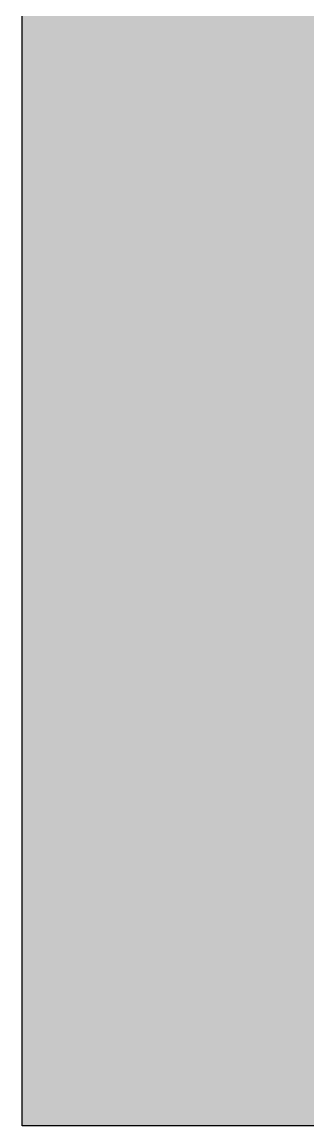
# Model space of a CAD drawing. Header units: millimetres. Extents: x 0 to 59350, y 0 to 29700.
# Drawn here: x 26966.6 to 26993.7, y 18083.7 to 18188.3 of the extents above; entities that cross this region are included whole.
import ezdxf

# ---------------------------------------------------------------- set-up
doc = ezdxf.new("R2010")
doc.units = ezdxf.units.MM
doc.linetypes.add('PUNKT2_S9', pattern=[1, 0, -1])
doc.layers.add('Standard', color=7, linetype='Continuous', lineweight=25)

msp = doc.modelspace()

# ---------------------------------------------------------------- hatches: boundary and pattern name
at = {"layer": 'Standard', "linetype": 'PUNKT2_S9', "lineweight": 18}
msp.add_hatch(color=9, dxfattribs=at).paths.add_polyline_path([(26966.6, 19008.72), (26966.6, 18083.72), (26996.6, 18083.72), (26996.6, 19008.72)])

# ---------------------------------------------------------------- linework, layer by layer
at = {"layer": 'Standard', "color": 253, "linetype": 'Continuous', "lineweight": 18}
for p, q in [((26966.6, 19008.72), (26966.6, 18083.72)), ((26966.6, 18083.72), (26996.6, 18083.72))]:
    msp.add_line(p, q, dxfattribs=at)
at = {"layer": 'Standard', "color": 51, "linetype": 'Continuous', "lineweight": -3}
for p, q in [((26966.6, 18083.72), (26966.6, 18978.72)), ((27159.1, 18083.72), (26966.6, 18083.72))]:
    msp.add_line(p, q, dxfattribs=at)

doc.saveas('drawing.dxf')
